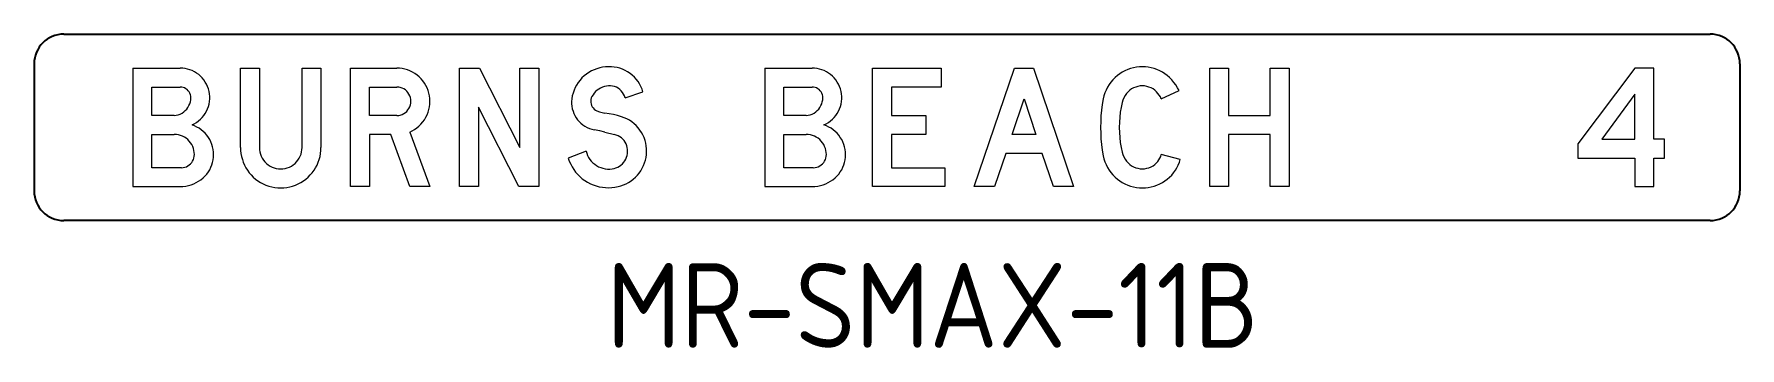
# Model space of a CAD drawing. Extents: x -63.1 to -12.7, y -1102 to -1092.7.
import ezdxf
from ezdxf.enums import TextEntityAlignment as Align

# ---------------------------------------------------------------- set-up
doc = ezdxf.new("R2010")
doc.units = 0
doc.header["$LTSCALE"] = 12
doc.header["$MEASUREMENT"] = 0
doc.layers.add('L18', color=4, linetype='CONTINUOUS')
doc.layers.add('T25', color=1, linetype='CONTINUOUS')
doc.styles.add('ISO', font='iso')

msp = doc.modelspace()

# ---------------------------------------------------------------- linework, layer by layer
at = {"layer": 'L18'}
for p, q in [((-62.209, -1092.721), (-13.559, -1092.721)), ((-63.084, -1093.596), (-63.084, -1097.346)), ((-12.684, -1093.596), (-12.684, -1097.346)), ((-13.559, -1098.221), (-62.209, -1098.221))]:
    msp.add_line(p, q, dxfattribs=at)
at = {"layer": 'L18', "linetype": 'Continuous', "lineweight": 0, "ltscale": 3}
msp.add_line((-60.169, -1093.722), (-58.767, -1093.722), dxfattribs=at)
at = {"layer": 'L18', "linetype": 'Continuous', "lineweight": 0, "ltscale": 3, "flags": 128}
for points in [[(-60.169, -1093.722), (-60.169, -1097.219), (-58.767, -1097.219), (-58.689, -1097.219), (-58.605, -1097.21), (-58.526, -1097.19), (-58.448, -1097.17), (-58.369, -1097.141), (-58.295, -1097.101), (-58.226, -1097.062), (-58.157, -1097.018), (-58.093, -1096.964), (-58.034, -1096.905), (-57.985, -1096.85), (-57.936, -1096.786), (-57.897, -1096.722), (-57.862, -1096.649), (-57.833, -1096.58), (-57.813, -1096.506), (-57.793, -1096.432), (-57.783, -1096.354), (-57.783, -1096.275), (-57.783, -1096.201), (-57.793, -1096.122), (-57.813, -1096.049), (-57.833, -1095.975), (-57.862, -1095.901), (-57.897, -1095.832), (-57.936, -1095.768), (-57.985, -1095.704), (-58.034, -1095.645), (-58.088, -1095.591), (-58.147, -1095.542), (-58.211, -1095.498), (-58.28, -1095.463), (-58.349, -1095.429), (-58.418, -1095.399)], [(-58.069, -1094.071), (-58.118, -1094.012), (-58.167, -1093.963), (-58.221, -1093.914), (-58.285, -1093.869), (-58.344, -1093.83), (-58.413, -1093.795), (-58.482, -1093.771), (-58.551, -1093.751), (-58.625, -1093.731), (-58.694, -1093.727), (-58.767, -1093.722)], [(-58.069, -1095.119), (-58.029, -1095.06), (-57.99, -1094.996), (-57.961, -1094.927), (-57.936, -1094.853), (-57.916, -1094.784), (-57.902, -1094.71), (-57.897, -1094.632), (-57.897, -1094.558), (-57.902, -1094.484), (-57.916, -1094.41), (-57.936, -1094.337), (-57.961, -1094.268), (-57.99, -1094.199), (-58.029, -1094.135), (-58.069, -1094.071)], [(-56.987, -1093.722), (-56.426, -1093.722), (-56.426, -1096.068), (-56.426, -1096.132), (-56.416, -1096.196), (-56.396, -1096.26), (-56.372, -1096.324), (-56.342, -1096.383), (-56.308, -1096.437), (-56.268, -1096.486), (-56.219, -1096.536), (-56.17, -1096.575), (-56.111, -1096.614), (-56.052, -1096.644), (-55.993, -1096.668), (-55.929, -1096.683), (-55.865, -1096.693), (-55.796, -1096.698), (-55.732, -1096.693), (-55.668, -1096.683), (-55.604, -1096.668), (-55.54, -1096.644), (-55.481, -1096.614), (-55.427, -1096.575), (-55.373, -1096.536), (-55.329, -1096.486), (-55.289, -1096.437), (-55.25, -1096.383), (-55.22, -1096.324), (-55.196, -1096.26), (-55.181, -1096.196), (-55.171, -1096.132), (-55.166, -1096.068), (-55.166, -1093.722), (-54.61, -1093.722), (-54.61, -1096.068)], [(-56.987, -1096.068), (-56.987, -1093.722)], [(-53.735, -1093.722), (-52.372, -1093.722)], [(-51.983, -1095.611), (-51.393, -1097.219), (-51.983, -1097.219), (-52.544, -1095.68), (-53.174, -1095.68), (-53.174, -1097.219), (-53.735, -1097.219), (-53.735, -1093.722)], [(-51.393, -1094.701), (-51.393, -1094.622), (-51.403, -1094.538), (-51.418, -1094.46), (-51.442, -1094.381), (-51.472, -1094.307), (-51.506, -1094.233), (-51.551, -1094.164), (-51.595, -1094.096), (-51.649, -1094.036), (-51.708, -1093.977), (-51.767, -1093.928), (-51.836, -1093.879), (-51.905, -1093.84), (-51.979, -1093.8), (-52.052, -1093.771), (-52.131, -1093.751), (-52.21, -1093.731), (-52.288, -1093.727), (-52.372, -1093.722)], [(-50.517, -1093.722), (-49.922, -1093.722), (-48.732, -1096.068), (-48.732, -1093.722), (-48.176, -1093.722), (-48.176, -1097.219), (-48.766, -1097.219), (-49.957, -1094.878), (-49.957, -1097.219), (-50.517, -1097.219), (-50.517, -1093.722), (-50.517, -1093.722)], [(-46.11, -1093.687), (-46.198, -1093.687), (-46.287, -1093.697), (-46.37, -1093.717), (-46.454, -1093.741), (-46.538, -1093.771), (-46.616, -1093.805), (-46.69, -1093.85), (-46.764, -1093.899), (-46.833, -1093.953), (-46.897, -1094.012), (-46.951, -1094.081), (-47.005, -1094.15), (-47.054, -1094.223), (-47.094, -1094.297), (-47.128, -1094.376), (-47.158, -1094.46), (-47.182, -1094.543), (-47.197, -1094.632), (-47.202, -1094.706), (-47.202, -1094.774), (-47.197, -1094.848), (-47.182, -1094.922), (-47.162, -1094.991), (-47.138, -1095.06), (-47.108, -1095.124), (-47.069, -1095.188), (-47.025, -1095.247), (-46.98, -1095.301), (-46.926, -1095.35), (-46.872, -1095.394), (-46.808, -1095.439), (-46.744, -1095.473), (-46.675, -1095.502), (-46.602, -1095.527), (-46.533, -1095.542)], [(-45.623, -1094.597), (-45.096, -1094.42), (-45.121, -1094.341), (-45.155, -1094.263), (-45.195, -1094.189), (-45.239, -1094.115), (-45.293, -1094.051), (-45.347, -1093.987), (-45.411, -1093.928), (-45.475, -1093.879), (-45.549, -1093.83), (-45.623, -1093.791), (-45.696, -1093.756), (-45.78, -1093.727), (-45.859, -1093.707), (-45.942, -1093.692), (-46.026, -1093.687), (-46.11, -1093.687)], [(-41.495, -1093.722), (-40.098, -1093.722)], [(-41.495, -1093.722), (-41.495, -1097.219), (-40.098, -1097.219), (-40.015, -1097.219), (-39.931, -1097.21), (-39.852, -1097.19), (-39.774, -1097.17), (-39.695, -1097.141), (-39.621, -1097.101), (-39.552, -1097.062), (-39.483, -1097.018), (-39.419, -1096.964), (-39.36, -1096.905), (-39.311, -1096.85), (-39.267, -1096.786), (-39.223, -1096.722), (-39.188, -1096.649), (-39.163, -1096.58), (-39.139, -1096.506), (-39.124, -1096.432), (-39.114, -1096.354), (-39.109, -1096.275), (-39.114, -1096.201), (-39.124, -1096.122), (-39.139, -1096.049), (-39.163, -1095.975), (-39.188, -1095.901), (-39.223, -1095.832), (-39.267, -1095.768), (-39.311, -1095.704), (-39.36, -1095.645), (-39.414, -1095.591), (-39.478, -1095.542), (-39.537, -1095.498), (-39.606, -1095.463), (-39.675, -1095.429), (-39.749, -1095.399)], [(-39.395, -1094.071), (-39.444, -1094.012), (-39.493, -1093.963), (-39.552, -1093.914), (-39.611, -1093.869), (-39.675, -1093.83), (-39.739, -1093.795), (-39.808, -1093.771), (-39.877, -1093.751), (-39.951, -1093.731), (-40.024, -1093.727), (-40.098, -1093.722)], [(-39.395, -1095.119), (-39.355, -1095.06), (-39.316, -1094.996), (-39.286, -1094.927), (-39.262, -1094.853), (-39.242, -1094.784), (-39.232, -1094.71), (-39.223, -1094.632), (-39.223, -1094.558), (-39.232, -1094.484), (-39.242, -1094.41), (-39.262, -1094.337), (-39.286, -1094.268), (-39.316, -1094.199), (-39.355, -1094.135), (-39.395, -1094.071)], [(-38.312, -1093.722), (-36.286, -1093.722), (-36.286, -1094.282), (-37.752, -1094.282), (-37.752, -1095.119), (-36.738, -1095.119), (-36.738, -1095.68), (-37.752, -1095.68), (-37.752, -1096.663), (-36.177, -1096.663), (-36.177, -1097.219), (-38.312, -1097.219), (-38.312, -1093.722), (-38.312, -1093.722)], [(-35.307, -1097.219), (-34.116, -1093.722), (-33.555, -1093.722), (-32.37, -1097.219), (-32.965, -1097.219), (-33.295, -1096.24), (-34.377, -1096.24), (-34.711, -1097.219), (-35.307, -1097.219), (-35.307, -1097.219)], [(-30.338, -1093.687), (-30.427, -1093.687), (-30.515, -1093.697), (-30.604, -1093.717), (-30.687, -1093.736), (-30.771, -1093.766), (-30.855, -1093.805), (-30.933, -1093.845), (-31.007, -1093.889), (-31.076, -1093.943), (-31.145, -1094.002), (-31.209, -1094.066), (-31.268, -1094.135), (-31.322, -1094.209), (-31.371, -1094.287), (-31.411, -1094.371), (-31.445, -1094.455), (-31.474, -1094.543), (-31.494, -1094.632), (-31.524, -1094.799), (-31.543, -1094.966), (-31.563, -1095.134), (-31.568, -1095.301), (-31.573, -1095.473), (-31.568, -1095.64), (-31.563, -1095.807), (-31.543, -1095.975), (-31.524, -1096.147), (-31.494, -1096.309), (-31.474, -1096.398), (-31.445, -1096.486), (-31.411, -1096.57), (-31.371, -1096.654), (-31.322, -1096.732), (-31.268, -1096.806), (-31.209, -1096.875), (-31.145, -1096.939), (-31.076, -1096.998), (-31.007, -1097.052), (-30.933, -1097.096), (-30.855, -1097.141), (-30.771, -1097.175), (-30.687, -1097.205), (-30.604, -1097.224), (-30.515, -1097.244), (-30.427, -1097.254), (-30.338, -1097.254), (-30.25, -1097.254), (-30.166, -1097.244), (-30.077, -1097.224), (-29.994, -1097.205), (-29.91, -1097.175), (-29.826, -1097.141), (-29.748, -1097.096), (-29.674, -1097.052), (-29.605, -1096.998), (-29.536, -1096.939), (-29.472, -1096.88), (-29.418, -1096.811), (-29.364, -1096.737), (-29.32, -1096.663), (-29.28, -1096.585), (-29.246, -1096.501), (-29.221, -1096.417), (-29.782, -1096.275)], [(-29.536, -1094.002), (-29.605, -1093.943), (-29.674, -1093.889), (-29.748, -1093.845), (-29.826, -1093.805), (-29.91, -1093.766), (-29.994, -1093.736), (-30.077, -1093.717), (-30.166, -1093.697), (-30.25, -1093.687), (-30.338, -1093.687)], [(-29.256, -1094.386), (-29.3, -1094.302), (-29.349, -1094.219), (-29.408, -1094.145), (-29.467, -1094.071), (-29.536, -1094.002)], [(-28.346, -1093.722), (-27.79, -1093.722), (-27.79, -1095.119), (-26.565, -1095.119), (-26.565, -1093.722), (-26.004, -1093.722), (-26.004, -1097.219), (-26.565, -1097.219), (-26.565, -1095.68), (-27.79, -1095.68), (-27.79, -1097.219), (-28.346, -1097.219), (-28.346, -1093.722), (-28.346, -1093.722)], [(-17.468, -1096.38), (-15.789, -1096.38), (-15.789, -1097.219), (-15.229, -1097.219), (-15.229, -1096.38), (-14.914, -1096.38), (-14.914, -1095.82), (-15.229, -1095.82), (-15.229, -1093.72), (-15.789, -1093.72), (-17.468, -1095.96), (-17.468, -1096.38), (-17.468, -1096.38)], [(-17.468, -1096.38), (-15.789, -1096.38), (-15.789, -1097.219), (-15.229, -1097.219), (-15.229, -1096.38), (-14.914, -1096.38), (-14.914, -1095.82), (-15.229, -1095.82), (-15.229, -1093.72), (-15.789, -1093.72), (-17.468, -1095.96), (-17.468, -1096.38), (-17.468, -1096.38)], [(-17.468, -1096.38), (-15.789, -1096.38), (-15.789, -1097.219), (-15.229, -1097.219), (-15.229, -1096.38), (-14.914, -1096.38), (-14.914, -1095.82), (-15.229, -1095.82), (-15.229, -1093.72), (-15.789, -1093.72), (-17.468, -1095.96), (-17.468, -1096.38), (-17.468, -1096.38)], [(-17.468, -1096.38), (-15.789, -1096.38), (-15.789, -1097.219), (-15.229, -1097.219), (-15.229, -1096.38), (-14.914, -1096.38), (-14.914, -1095.82), (-15.229, -1095.82), (-15.229, -1093.72), (-15.789, -1093.72), (-17.468, -1095.96), (-17.468, -1096.38), (-17.468, -1096.38)], [(-17.468, -1096.38), (-15.789, -1096.38), (-15.789, -1097.219), (-15.229, -1097.219), (-15.229, -1096.38), (-14.914, -1096.38), (-14.914, -1095.82), (-15.229, -1095.82), (-15.229, -1093.72), (-15.789, -1093.72), (-17.468, -1095.96), (-17.468, -1096.38), (-17.468, -1096.38)], [(-17.468, -1096.38), (-15.789, -1096.38), (-15.789, -1097.219), (-15.229, -1097.219), (-15.229, -1096.38), (-14.914, -1096.38), (-14.914, -1095.82), (-15.229, -1095.82), (-15.229, -1093.72), (-15.789, -1093.72), (-17.468, -1095.96), (-17.468, -1096.38), (-17.468, -1096.38)], [(-17.468, -1096.38), (-15.789, -1096.38), (-15.789, -1097.219), (-15.229, -1097.219), (-15.229, -1096.38), (-14.914, -1096.38), (-14.914, -1095.82), (-15.229, -1095.82), (-15.229, -1093.72), (-15.789, -1093.72), (-17.468, -1095.96), (-17.468, -1096.38), (-17.468, -1096.38)], [(-59.609, -1094.282), (-58.767, -1094.282)], [(-58.944, -1095.119), (-59.609, -1095.119), (-59.609, -1094.282)], [(-58.944, -1095.119), (-58.885, -1095.114), (-58.826, -1095.099), (-58.767, -1095.079), (-58.713, -1095.05), (-58.664, -1095.015), (-58.62, -1094.976), (-58.575, -1094.932), (-58.541, -1094.883), (-58.512, -1094.829), (-58.487, -1094.774), (-58.467, -1094.715), (-58.457, -1094.656), (-58.452, -1094.597)], [(-58.452, -1094.597), (-58.457, -1094.553), (-58.467, -1094.509), (-58.482, -1094.464), (-58.507, -1094.425), (-58.531, -1094.391), (-58.561, -1094.356), (-58.6, -1094.332), (-58.639, -1094.307), (-58.679, -1094.292), (-58.723, -1094.282), (-58.767, -1094.282)], [(-53.174, -1094.282), (-52.372, -1094.282)], [(-52.372, -1095.119), (-53.174, -1095.119), (-53.174, -1094.282)], [(-51.949, -1094.701), (-51.954, -1094.647), (-51.964, -1094.592), (-51.983, -1094.538), (-52.008, -1094.489), (-52.038, -1094.445), (-52.072, -1094.405), (-52.116, -1094.366), (-52.161, -1094.337), (-52.21, -1094.312), (-52.264, -1094.297), (-52.313, -1094.282), (-52.372, -1094.282)], [(-46.602, -1094.563), (-46.621, -1094.602), (-46.631, -1094.647), (-46.636, -1094.691), (-46.636, -1094.735), (-46.626, -1094.779), (-46.611, -1094.824), (-46.592, -1094.863), (-46.567, -1094.897), (-46.538, -1094.932), (-46.498, -1094.961), (-46.459, -1094.981)], [(-46.11, -1094.248), (-46.174, -1094.253), (-46.233, -1094.268), (-46.287, -1094.287), (-46.346, -1094.312), (-46.395, -1094.341), (-46.444, -1094.376), (-46.493, -1094.415), (-46.533, -1094.46), (-46.567, -1094.509), (-46.602, -1094.563)], [(-45.623, -1094.597), (-45.642, -1094.538), (-45.667, -1094.489), (-45.701, -1094.44), (-45.736, -1094.391), (-45.78, -1094.351), (-45.829, -1094.317), (-45.878, -1094.287), (-45.938, -1094.268), (-45.992, -1094.253), (-46.051, -1094.248), (-46.11, -1094.248)], [(-40.934, -1094.282), (-40.098, -1094.282)], [(-40.27, -1095.119), (-40.934, -1095.119), (-40.934, -1094.282)], [(-40.27, -1095.119), (-40.211, -1095.114), (-40.152, -1095.099), (-40.093, -1095.079), (-40.039, -1095.05), (-39.99, -1095.015), (-39.946, -1094.976), (-39.901, -1094.932), (-39.867, -1094.883), (-39.837, -1094.829), (-39.813, -1094.774), (-39.798, -1094.715), (-39.783, -1094.656), (-39.783, -1094.597)], [(-39.783, -1094.597), (-39.783, -1094.553), (-39.793, -1094.509), (-39.808, -1094.464), (-39.833, -1094.425), (-39.857, -1094.391), (-39.892, -1094.356), (-39.926, -1094.332), (-39.965, -1094.307), (-40.01, -1094.292), (-40.054, -1094.282), (-40.098, -1094.282)], [(-33.486, -1095.68), (-34.185, -1095.68), (-33.836, -1094.632), (-33.486, -1095.68), (-33.486, -1095.68)], [(-30.338, -1094.248), (-30.407, -1094.248), (-30.471, -1094.263), (-30.535, -1094.282), (-30.599, -1094.307), (-30.658, -1094.337), (-30.712, -1094.376), (-30.761, -1094.42), (-30.81, -1094.474), (-30.85, -1094.533), (-30.884, -1094.597), (-30.914, -1094.666), (-30.933, -1094.735), (-30.968, -1094.883), (-30.992, -1095.025), (-31.007, -1095.173), (-31.017, -1095.32), (-31.022, -1095.473), (-31.017, -1095.621), (-31.007, -1095.768), (-30.992, -1095.916), (-30.968, -1096.063), (-30.933, -1096.206), (-30.914, -1096.275), (-30.884, -1096.344), (-30.85, -1096.408), (-30.81, -1096.467), (-30.761, -1096.521), (-30.712, -1096.565), (-30.658, -1096.604), (-30.599, -1096.634), (-30.535, -1096.663), (-30.471, -1096.678), (-30.407, -1096.693), (-30.338, -1096.698), (-30.274, -1096.693), (-30.21, -1096.678), (-30.146, -1096.663), (-30.082, -1096.634), (-30.023, -1096.604), (-29.969, -1096.565), (-29.92, -1096.521), (-29.881, -1096.477), (-29.851, -1096.432), (-29.822, -1096.383), (-29.797, -1096.329), (-29.782, -1096.275)], [(-29.92, -1094.42), (-29.969, -1094.376), (-30.023, -1094.337), (-30.082, -1094.307), (-30.146, -1094.282), (-30.21, -1094.263), (-30.274, -1094.248), (-30.338, -1094.248)], [(-29.782, -1094.632), (-29.807, -1094.573), (-29.841, -1094.519), (-29.881, -1094.469), (-29.92, -1094.42)], [(-29.782, -1094.632), (-29.256, -1094.386)], [(-16.768, -1095.82), (-15.789, -1095.82), (-15.789, -1094.49), (-16.768, -1095.82), (-16.768, -1095.82)], [(-16.768, -1095.82), (-15.789, -1095.82), (-15.789, -1094.49), (-16.768, -1095.82), (-16.768, -1095.82)], [(-16.768, -1095.82), (-15.789, -1095.82), (-15.789, -1094.49), (-16.768, -1095.82), (-16.768, -1095.82)], [(-16.768, -1095.82), (-15.789, -1095.82), (-15.789, -1094.49), (-16.768, -1095.82), (-16.768, -1095.82)], [(-16.768, -1095.82), (-15.789, -1095.82), (-15.789, -1094.49), (-16.768, -1095.82), (-16.768, -1095.82)], [(-16.768, -1095.82), (-15.789, -1095.82), (-15.789, -1094.49), (-16.768, -1095.82), (-16.768, -1095.82)], [(-58.418, -1095.399), (-58.354, -1095.37), (-58.29, -1095.325), (-58.226, -1095.281), (-58.172, -1095.232), (-58.118, -1095.178), (-58.069, -1095.119)], [(-52.372, -1095.119), (-52.313, -1095.119), (-52.264, -1095.109), (-52.21, -1095.089), (-52.161, -1095.065), (-52.116, -1095.035), (-52.072, -1095.001), (-52.038, -1094.956), (-52.008, -1094.912), (-51.983, -1094.863), (-51.964, -1094.809), (-51.954, -1094.755), (-51.949, -1094.701)], [(-51.983, -1095.611), (-51.91, -1095.576), (-51.841, -1095.532), (-51.772, -1095.488), (-51.713, -1095.434), (-51.654, -1095.375), (-51.6, -1095.311), (-51.551, -1095.247), (-51.511, -1095.173), (-51.472, -1095.099), (-51.442, -1095.025), (-51.423, -1094.947), (-51.403, -1094.863), (-51.393, -1094.784), (-51.393, -1094.701)], [(-46.774, -1096.172), (-47.3, -1096.383), (-47.271, -1096.467), (-47.231, -1096.555), (-47.187, -1096.634), (-47.138, -1096.713), (-47.084, -1096.791), (-47.02, -1096.86), (-46.956, -1096.924), (-46.887, -1096.988), (-46.808, -1097.042), (-46.73, -1097.091), (-46.646, -1097.136), (-46.562, -1097.17), (-46.474, -1097.2), (-46.385, -1097.224), (-46.292, -1097.239), (-46.203, -1097.249), (-46.11, -1097.254), (-46.016, -1097.249), (-45.923, -1097.239), (-45.829, -1097.219), (-45.751, -1097.2), (-45.672, -1097.17), (-45.593, -1097.136), (-45.519, -1097.096), (-45.446, -1097.052), (-45.382, -1097.003), (-45.318, -1096.944), (-45.259, -1096.885), (-45.205, -1096.821), (-45.155, -1096.752), (-45.116, -1096.678), (-45.077, -1096.6), (-45.047, -1096.521), (-45.023, -1096.442), (-45.003, -1096.358), (-44.993, -1096.275), (-44.988, -1096.191), (-44.988, -1096.108), (-44.998, -1096.019), (-45.013, -1095.935), (-45.032, -1095.857), (-45.062, -1095.773), (-45.096, -1095.694), (-45.141, -1095.621), (-45.185, -1095.552), (-45.239, -1095.483), (-45.293, -1095.419), (-45.357, -1095.365), (-45.426, -1095.311), (-45.495, -1095.261), (-45.569, -1095.222), (-45.647, -1095.188), (-45.726, -1095.158), (-45.849, -1095.124), (-45.967, -1095.094), (-46.09, -1095.07), (-46.218, -1095.05)], [(-46.459, -1094.981), (-46.38, -1095.015), (-46.302, -1095.035), (-46.218, -1095.05)], [(-39.749, -1095.399), (-39.68, -1095.37), (-39.616, -1095.325), (-39.552, -1095.281), (-39.498, -1095.232), (-39.444, -1095.178), (-39.395, -1095.119)], [(-59.609, -1095.68), (-58.944, -1095.68)], [(-58.733, -1096.663), (-59.609, -1096.663), (-59.609, -1095.68)], [(-58.349, -1096.275), (-58.354, -1096.216), (-58.364, -1096.152), (-58.379, -1096.093), (-58.398, -1096.034), (-58.428, -1095.98), (-58.462, -1095.926), (-58.502, -1095.876), (-58.546, -1095.832), (-58.595, -1095.793), (-58.644, -1095.758), (-58.703, -1095.734), (-58.762, -1095.709), (-58.821, -1095.694), (-58.88, -1095.684), (-58.944, -1095.68)], [(-46.218, -1095.611), (-46.37, -1095.571), (-46.533, -1095.542)], [(-46.218, -1095.611), (-45.938, -1095.68)], [(-45.554, -1096.24), (-45.549, -1096.186), (-45.549, -1096.127), (-45.559, -1096.068), (-45.573, -1096.014), (-45.593, -1095.96), (-45.623, -1095.911), (-45.652, -1095.862), (-45.692, -1095.822), (-45.731, -1095.783), (-45.78, -1095.748), (-45.829, -1095.719), (-45.883, -1095.699), (-45.938, -1095.68)], [(-40.934, -1095.68), (-40.27, -1095.68)], [(-40.064, -1096.663), (-40.934, -1096.663), (-40.934, -1095.68)], [(-39.675, -1096.275), (-39.68, -1096.216), (-39.69, -1096.152), (-39.705, -1096.093), (-39.729, -1096.034), (-39.754, -1095.98), (-39.788, -1095.926), (-39.828, -1095.876), (-39.872, -1095.832), (-39.921, -1095.793), (-39.975, -1095.758), (-40.029, -1095.734), (-40.088, -1095.709), (-40.147, -1095.694), (-40.211, -1095.684), (-40.27, -1095.68)], [(-56.987, -1096.068), (-56.982, -1096.157), (-56.972, -1096.245), (-56.957, -1096.329), (-56.932, -1096.417), (-56.908, -1096.501), (-56.868, -1096.585), (-56.829, -1096.663), (-56.78, -1096.737), (-56.731, -1096.811), (-56.672, -1096.875), (-56.608, -1096.939), (-56.539, -1096.998), (-56.47, -1097.052), (-56.391, -1097.096), (-56.313, -1097.141), (-56.234, -1097.175), (-56.15, -1097.205), (-56.062, -1097.229), (-55.973, -1097.244), (-55.885, -1097.254), (-55.796, -1097.254)], [(-55.796, -1097.254), (-55.707, -1097.254), (-55.619, -1097.244), (-55.53, -1097.229), (-55.447, -1097.205), (-55.363, -1097.175), (-55.279, -1097.141), (-55.201, -1097.096), (-55.127, -1097.052), (-55.053, -1096.998), (-54.984, -1096.939), (-54.925, -1096.875), (-54.866, -1096.811), (-54.812, -1096.737), (-54.768, -1096.663), (-54.724, -1096.585), (-54.689, -1096.501), (-54.66, -1096.417), (-54.635, -1096.329), (-54.62, -1096.245), (-54.61, -1096.157), (-54.61, -1096.068)], [(-46.774, -1096.172), (-46.754, -1096.235), (-46.73, -1096.299), (-46.7, -1096.358), (-46.661, -1096.417), (-46.621, -1096.472), (-46.572, -1096.521), (-46.518, -1096.56), (-46.464, -1096.6), (-46.405, -1096.634), (-46.341, -1096.659), (-46.277, -1096.678), (-46.208, -1096.693), (-46.144, -1096.703), (-46.075, -1096.703), (-46.006, -1096.698)], [(-58.733, -1096.663), (-58.684, -1096.659), (-58.635, -1096.649), (-58.585, -1096.634), (-58.541, -1096.609), (-58.502, -1096.58), (-58.462, -1096.55), (-58.428, -1096.511), (-58.403, -1096.467), (-58.379, -1096.422), (-58.364, -1096.378), (-58.354, -1096.324), (-58.349, -1096.275)], [(-46.006, -1096.698), (-45.947, -1096.683), (-45.893, -1096.668), (-45.839, -1096.644), (-45.79, -1096.619), (-45.746, -1096.585), (-45.701, -1096.545), (-45.662, -1096.501), (-45.628, -1096.457), (-45.603, -1096.408), (-45.578, -1096.354), (-45.564, -1096.299), (-45.554, -1096.24)], [(-40.064, -1096.663), (-40.01, -1096.659), (-39.96, -1096.649), (-39.916, -1096.634), (-39.867, -1096.609), (-39.828, -1096.58), (-39.788, -1096.55), (-39.754, -1096.511), (-39.729, -1096.467), (-39.705, -1096.422), (-39.69, -1096.378), (-39.68, -1096.324), (-39.675, -1096.275)]]:
    msp.add_lwpolyline(points, dxfattribs=at)
at = {"layer": 'L18'}
for centre, start, end in [((-62.209, -1093.596), 90, 180), ((-13.559, -1093.596), 0, 90), ((-62.209, -1097.346), 180, 270), ((-13.559, -1097.346), 270, 0)]:
    msp.add_arc(centre, 0.875, start, end, dxfattribs=at)

# ---------------------------------------------------------------- texts
at = {"layer": 'T25', "style": 'ISO'}
msp.add_text('MR-SMAX-11B', height=2.5, dxfattribs=at).set_placement((-36.529, -1101.973), align=Align.CENTER)

doc.saveas('drawing.dxf')
